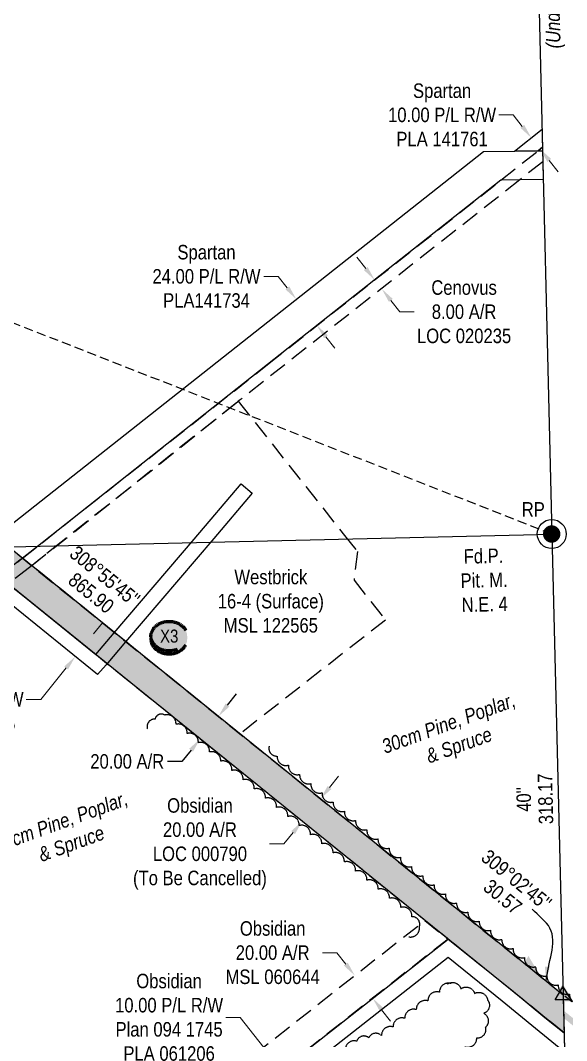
# Model space of a CAD drawing. Extents: x 615758 to 621285, y 5855650 to 5861424.
# Drawn here: x 618482 to 618859, y 5857583 to 5858287 of the extents above; entities that cross this region are included whole.
import ezdxf
from ezdxf.enums import TextEntityAlignment as Align

# ---------------------------------------------------------------- set-up
doc = ezdxf.new("R2010")
doc.units = 0
doc.header["$LTSCALE"] = 5
doc.header["$PDSIZE"] = 0.5
for name, pattern in [('0', [1, 1, 0]), ('BORDER2', [22.225, 6.35, -3.175, 6.35, -3.175, 0, -3.175]), ('foc-ACCESSROAD', [3.75, 2.5, -1.25]), ('foc-TIELINE', [1.875, 1.25, -0.625]), ('foc-TRAV', [1.875, 1.25, -0.625])]:
    doc.linetypes.add(name, pattern=pattern)
doc.layers.get('Defpoints').update_dxf_attribs({"color": 9})
for name, color, linetype in [('35', 37, 'Continuous'), ('AS-ROADS', 254, 'Continuous'), ('C-AR', 13, 'foc-ACCESSROAD'), ('C-RW', 13, 'Continuous'), ('C-WS', 13, 'foc-ACCESSROAD'), ('F-AR', 190, 'foc-ACCESSROAD'), ('F-RW', 190, 'Continuous'), ('F-WS', 190, 'foc-ACCESSROAD'), ('L-BD', 7, 'Continuous'), ('L-MON', 1, 'Continuous'), ('L-SEC', 7, 'Continuous'), ('L-TIE', 7, 'foc-TIELINE'), ('P-PROPOSED', 10, 'Continuous'), ('P-PROPOSED-H', 21, 'Continuous'), ('P-TRAV', 4, 'foc-TRAV'), ('P-TXT', 4, 'Continuous'), ('T-BUSH', 110, '0'), ('T-BUSH-T', 110, 'Continuous')]:
    doc.layers.add(name, color=color, linetype=linetype)
doc.layers.add('AS-COUNTY', color=7, linetype='BORDER2', lineweight=60, true_color=0xcc33ff)
for name, color, linetype, lineweight in [('C-RW-T', 13, 'Continuous', 9), ('F-AR-T', 190, 'Continuous', 9), ('F-RW-T', 190, 'Continuous', 9), ('T-TEXT', 48, 'Continuous', 18)]:
    doc.layers.add(name, color=color, linetype=linetype, lineweight=lineweight)
doc.styles.add('80', font='ARIALN.TTF', dxfattribs={"height": 10})
doc.styles.add('80CG', font='ARIALN.TTF', dxfattribs={"height": 10})
doc.styles.add('80L', font='ARIALN.TTF', dxfattribs={"height": 10})
doc.styles.add('80LS', font='ARIALNI.TTF', dxfattribs={"height": 10})
doc.styles.add('Crossing', font='ARIALN.TTF', dxfattribs={"height": 10})
doc.dimstyles.new('Compass 5 000', dxfattribs={"dimscale": 5, "dimtxt": 9, "dimasz": 2, "dimexe": 0.2, "dimexo": 0.0625, "dimgap": 0.5, "dimtad": 0, "dimtih": 1, "dimtoh": 1, "dimzin": 0, "dimdsep": 46, "dimtxsty": '80CG', "dimcen": 0.1, "dimse1": 1, "dimse2": 1, "dimclrd": 256, "dimclrt": 256, "dimaunit": 1, "dimadec": 4, "dimazin": 0, "dimtfac": 0.06, "dimtofl": 0, "dimtmove": 0, "dimatfit": 1, "dimfxl": 0.2, "dimtolj": 1, "dimtzin": 0, "dimlwd": -1, "dimarcsym": 0})

# ---------------------------------------------------------------- blocks, each defined once
blk = doc.blocks.new('*D437')
at = {"layer": 'C-RW-T', "transparency": 16777216}
for p, q in [((618633.75, 5857599.32), (618623.75, 5857599.32)), ((618656.07, 5857570.94), (618633.75, 5857599.32)), ((618674.61, 5857547.35), (618680.79, 5857539.49))]:
    blk.add_line(p, q, dxfattribs=at)
for points in [[(618657.38, 5857571.97), (618654.76, 5857569.91), (618662.25, 5857563.08)], [(618675.92, 5857548.38), (618673.3, 5857546.32), (618668.43, 5857555.21)]]:
    blk.add_solid(points, dxfattribs=at)
at = {"layer": 'Defpoints', "color": 0, "transparency": 16777216}
for p in [(618674.3, 5857572.55), (618680.48, 5857564.68), (618668.43, 5857555.21)]:
    blk.add_point(p, dxfattribs=at)
at = {"layer": 'C-RW-T', "transparency": 16777216, "insert": (618584.66, 5857599.32), "char_height": 10, "attachment_point": 5, "style": '80CG'}
blk.add_mtext('\\A1;Obsidian\\P10.00 P/L R/W\\PPlan 094 1745 \\PPLA 061206', dxfattribs=at)
blk = doc.blocks.new('*D438')
at = {"layer": 'C-RW-T', "transparency": 16777216}
for p, q in [((618700.35, 5857643.92), (618690.35, 5857643.92)), ((618706.53, 5857636.06), (618700.35, 5857643.92)), ((618731.26, 5857604.62), (618737.44, 5857596.76))]:
    blk.add_line(p, q, dxfattribs=at)
for points in [[(618707.84, 5857637.09), (618705.22, 5857635.03), (618712.72, 5857628.2)], [(618732.57, 5857605.65), (618729.95, 5857603.59), (618725.08, 5857612.48)]]:
    blk.add_solid(points, dxfattribs=at)
at = {"layer": 'Defpoints', "color": 0, "transparency": 16777216}
for p in [(618712.72, 5857628.2), (618680.6, 5857602.95), (618692.96, 5857587.22)]:
    blk.add_point(p, dxfattribs=at)
at = {"layer": 'C-RW-T', "transparency": 16777216, "insert": (618656.08, 5857643.92), "char_height": 10, "attachment_point": 5, "style": '80CG'}
blk.add_mtext('\\A1;Obsidian\\P20.00 A/R\\PMSL 060644', dxfattribs=at)
blk = doc.blocks.new('*D441')
at = {"layer": 'Defpoints', "color": 0, "transparency": 16777216}
for p in [(618524.04, 5857857.78), (618517.77, 5857849.99), (618519.96, 5857848.23)]:
    blk.add_point(p, dxfattribs=at)
at = {"layer": 'F-RW-T', "transparency": 16777216}
for p, q in [((618532.5, 5857863.81), (618538.77, 5857871.6)), ((618513.69, 5857840.44), (618496.16, 5857818.66)), ((618496.16, 5857818.66), (618486.16, 5857818.66))]:
    blk.add_line(p, q, dxfattribs=at)
for points in [[(618531.2, 5857864.86), (618533.8, 5857862.77), (618526.23, 5857856.02)], [(618512.39, 5857841.48), (618514.98, 5857839.39), (618519.96, 5857848.23)]]:
    blk.add_solid(points, dxfattribs=at)
at = {"layer": 'F-RW-T', "transparency": 16777216, "insert": (618447.07, 5857818.66), "char_height": 10, "attachment_point": 5, "style": '80CG', "bg_fill": 3, "box_fill_scale": 1.1, "bg_fill_color": 256, "bg_fill_true_color": 13158600, "bg_fill_transparency": 0}
blk.add_mtext('\\A1;Westbrick\\P10.00 P/L R/W\\PPLA 130095', dxfattribs=at)
blk = doc.blocks.new('*D442')
at = {"layer": 'Defpoints', "color": 0, "transparency": 16777216}
for p in [(618834.43, 5858206.17), (618834.45, 5858206.18), (618840.64, 5858198.33)]:
    blk.add_point(p, dxfattribs=at)
at = {"layer": 'F-RW-T', "transparency": 16777216}
for p, q in [((618822.03, 5858221.86), (618812.03, 5858221.86)), ((618828.24, 5858214.02), (618822.03, 5858221.86)), ((618846.86, 5858190.51), (618853.07, 5858182.67))]:
    blk.add_line(p, q, dxfattribs=at)
for points in [[(618829.54, 5858215.05), (618826.93, 5858212.98), (618834.45, 5858206.18)], [(618848.17, 5858191.54), (618845.56, 5858189.47), (618840.65, 5858198.34)]]:
    blk.add_solid(points, dxfattribs=at)
at = {"layer": 'F-RW-T', "transparency": 16777216, "insert": (618772.94, 5858221.86), "char_height": 10, "attachment_point": 5, "style": '80CG'}
blk.add_mtext('\\A1;Spartan\\P10.00 P/L R/W\\PPLA 141761', dxfattribs=at)
blk = doc.blocks.new('fdia')
at = {"color": 255, "const_width": 1}
blk.add_lwpolyline([(-0.5, 0, 1), (0.5, 0, 1)], format="xyb", close=True, dxfattribs=at)
blk = doc.blocks.new('Fdiaa')
blk.add_blockref('fdia', (0, 0))
blk = doc.blocks.new('fdib')
at = {"color": 1, "const_width": 1.6}
blk.add_lwpolyline([(-0.4, 0, 1), (0.4, 0, 1)], format="xyb", close=True, dxfattribs=at)
at = {"color": 1}
blk.add_circle((0, 0), 0.8, dxfattribs=at)
blk = doc.blocks.new('Fdibb')
blk.add_blockref('fdib', (0, 0))
blk = doc.blocks.new('fdicc')
for name in ['Fdibb', 'Fdiaa']:
    blk.add_blockref(name, (0, 0))
blk = doc.blocks.new('FDI')
blk.add_blockref('fdicc', (0, 0))
blk = doc.blocks.new('STRIA')
blk.add_hatch(color=255).paths.add_polyline_path([(-0.04, 1.52), (-1.47, -0.87), (1.39, -0.87)])
blk = doc.blocks.new('STRIAA')
blk.add_blockref('STRIA', (0, 0))
blk = doc.blocks.new('STRIB')
at = {"color": 1}
blk.add_solid([(-1.12, -0.67), (-0.04, 1.13), (1.04, -0.67)], dxfattribs=at)
blk = doc.blocks.new('STRIBB')
blk.add_blockref('STRIB', (0, 0))
blk = doc.blocks.new('STRICC')
for name in ['STRIAA', 'STRIBB']:
    blk.add_blockref(name, (0, 0))
blk = doc.blocks.new('fdspike')
blk.add_blockref('STRICC', (0, 0))
blk = doc.blocks.new('TRIA')
blk.add_hatch(color=255).paths.add_polyline_path([(-0.04, 1.52), (-1.47, -0.87), (1.39, -0.87)])
blk = doc.blocks.new('TRIAA')
blk.add_blockref('TRIA', (0, 0))
blk = doc.blocks.new('TRIB')
at = {"color": 1}
blk.add_lwpolyline([(-1.12, -0.67), (-0.04, 1.13), (1.04, -0.67)], close=True, dxfattribs=at)
blk = doc.blocks.new('TRIBB')
blk.add_blockref('TRIB', (0, 0))
blk = doc.blocks.new('TRICC')
for name in ['TRIAA', 'TRIBB']:
    blk.add_blockref(name, (0, 0))
blk = doc.blocks.new('plspike')
blk.add_blockref('TRICC', (0, 0))
blk = doc.blocks.new('*D480')
at = {"layer": 'Defpoints', "color": 0, "transparency": 16777216}
for p in [(618617.45, 5857807.92), (618604.9, 5857792.37), (618606.11, 5857791.4)]:
    blk.add_point(p, dxfattribs=at)
at = {"layer": 'P-TXT', "transparency": 16777216}
for p, q in [((618624.94, 5857814.72), (618631.23, 5857822.51)), ((618599.83, 5857783.62), (618593.54, 5857775.84)), ((618593.54, 5857775.84), (618583.54, 5857775.84))]:
    blk.add_line(p, q, dxfattribs=at)
for points in [[(618623.65, 5857815.77), (618626.24, 5857813.68), (618618.66, 5857806.94)], [(618598.53, 5857784.66), (618601.12, 5857782.57), (618606.11, 5857791.4)]]:
    blk.add_solid(points, dxfattribs=at)
at = {"layer": 'P-TXT', "transparency": 16777216, "insert": (618555.81, 5857775.84), "char_height": 10, "attachment_point": 5, "style": '80CG'}
blk.add_mtext('\\A1;20.00 A/R', dxfattribs=at)
blk = doc.blocks.new('xing2')
h = blk.add_hatch(color=50)
h.dxf.hatch_style = 1
edge = h.paths.add_edge_path()
edge.add_ellipse((0, 0), major_axis=(-12.5, 0), ratio=0.816297, start_angle=0, end_angle=360)
h = blk.add_hatch(color=250)
h.dxf.hatch_style = 1
edge = h.paths.add_edge_path()
edge.add_ellipse((0, -2.05), major_axis=(-12.5, 0), ratio=0.816297, start_angle=0, end_angle=180)
edge.add_line((12.5, -2.05), (12.5, 0))
edge.add_ellipse((0, 0), major_axis=(-12.5, 0), ratio=0.816297, start_angle=0, end_angle=180, ccw=False)
edge.add_line((-12.5, 0), (-12.5, -2.05))
at = {"color": 250}
blk.add_ellipse((0, 0), major_axis=(-12.5, 0), ratio=0.816297, dxfattribs=at)
blk.add_ellipse((0, -2.05), major_axis=(-12.5, 0), ratio=0.816297, start_param=0, end_param=3.141593, dxfattribs=at)
at = {"color": 250, "style": 'Crossing'}
blk.add_attdef('CROSSING', text='', height=9, dxfattribs=at).set_placement((0.09, 0.02), align=Align.MIDDLE_CENTER)
at = {"color": 250, "style": 'Crossing', "flags": 1}
for tag, p in [('OWNER', (0.09, -12.49)), ('DESCRIPTION', (0.09, -25.77)), ('LOCATION', (0.09, -39.3)), ('DWG_REF', (0.09, -52.84))]:
    blk.add_attdef(tag, text='', height=9, dxfattribs=at).set_placement(p, align=Align.MIDDLE_CENTER)
blk = doc.blocks.new('*D495')
at = {"layer": 'C-RW-T', "transparency": 16777216}
for p, q in [((618695.31, 5857757.89), (618701.59, 5857765.67)), ((618670.18, 5857726.78), (618663.9, 5857719)), ((618663.9, 5857719), (618653.9, 5857719))]:
    blk.add_line(p, q, dxfattribs=at)
for points in [[(618694.01, 5857758.93), (618696.61, 5857756.84), (618689.03, 5857750.11)], [(618668.88, 5857727.82), (618671.48, 5857725.73), (618676.46, 5857734.56)]]:
    blk.add_solid(points, dxfattribs=at)
at = {"layer": 'Defpoints', "color": 0, "transparency": 16777216}
for p in [(618687.5, 5857751.34), (618674.94, 5857735.79), (618676.46, 5857734.56)]:
    blk.add_point(p, dxfattribs=at)
at = {"layer": 'C-RW-T', "transparency": 16777216, "insert": (618605.93, 5857719), "char_height": 10, "attachment_point": 5, "style": '80CG'}
blk.add_mtext('\\A1;Obsidian\\P20.00 A/R \\PLOC 000790\\P(To Be Cancelled)', dxfattribs=at)
blk = doc.blocks.new('*D499')
at = {"layer": 'Defpoints', "color": 0, "transparency": 16777216}
for p in [(618725.62, 5858107.43), (618730.58, 5858101.14), (618731.4, 5858101.78)]:
    blk.add_point(p, dxfattribs=at)
at = {"layer": 'F-AR-T', "transparency": 16777216}
for p, q in [((618720.25, 5858115.93), (618714.06, 5858123.79)), ((618737.59, 5858093.93), (618743.78, 5858086.07)), ((618743.78, 5858086.07), (618753.78, 5858086.07))]:
    blk.add_line(p, q, dxfattribs=at)
for points in [[(618721.56, 5858116.96), (618718.94, 5858114.9), (618726.44, 5858108.08)], [(618738.9, 5858094.96), (618736.28, 5858092.9), (618731.4, 5858101.78)]]:
    blk.add_solid(points, dxfattribs=at)
at = {"layer": 'F-AR-T', "transparency": 16777216, "insert": (618788.11, 5858086.07), "char_height": 10, "attachment_point": 5, "style": '80CG'}
blk.add_mtext('\\A1;Cenovus\\P8.00 A/R\\PLOC 020235', dxfattribs=at)
blk = doc.blocks.new('*D498')
at = {"layer": 'Defpoints', "color": 0, "transparency": 16777216}
for p in [(618672.37, 5858094.77), (618647.9, 5858075.49), (618662.15, 5858057.41)]:
    blk.add_point(p, dxfattribs=at)
at = {"layer": 'F-RW-T', "transparency": 16777216}
for p, q in [((618660, 5858110.48), (618650, 5858110.48)), ((618666.19, 5858102.63), (618660, 5858110.48)), ((618692.81, 5858068.84), (618699, 5858060.99))]:
    blk.add_line(p, q, dxfattribs=at)
for points in [[(618667.49, 5858103.66), (618664.88, 5858101.6), (618672.37, 5858094.77)], [(618694.12, 5858069.87), (618691.5, 5858067.81), (618686.62, 5858076.7)]]:
    blk.add_solid(points, dxfattribs=at)
at = {"layer": 'F-RW-T', "transparency": 16777216, "insert": (618610.46, 5858110.48), "char_height": 10, "attachment_point": 5, "style": '80CG'}
blk.add_mtext('\\A1;Spartan\\P24.00 P/L R/W\\PPLA141734', dxfattribs=at)
blk = doc.blocks.new('*U500')
at = {"layer": '35', "color": 3}
blk.add_circle((0, 0), 10, dxfattribs=at)
at = {"layer": '35', "color": 3, "style": '80'}
blk.add_attdef('RP_001', (-20.64, 12), '', height=10, dxfattribs=at)

msp = doc.modelspace()

# ---------------------------------------------------------------- hatches: boundary and pattern name
at = {"layer": 'AS-ROADS'}
h = msp.add_hatch(color=256, dxfattribs=at)
h.dxf.hatch_style = 1
h.paths.add_polyline_path([(619507.5, 5856996.987), (619503.981, 5857002.995), (619501.016, 5857017.22), (619497.166, 5857035.752), (619486.098, 5857050.112), (619410.394, 5857123.214), (619325.79, 5857205.288), (619264.23, 5857263.616), (619197.249, 5857321.769), (619119.306, 5857385.197), (619040.662, 5857448.951), (618963.094, 5857512.264), (618884.79, 5857576.096), (618807.191, 5857639.161), (618728.022, 5857702.914), (618649.695, 5857766.492), (618570.834, 5857830.571), (618492.449, 5857894.633), (618413.983, 5857958.168), (618335.58, 5858020.88), (618257.592, 5858083.87), (618178.851, 5858147.601), (618100.477, 5858211.056), (618022.383, 5858274.747), (617944.482, 5858338.236), (617866.155, 5858401.989), (617833.689, 5858428.34), (617808.424, 5858448.514), (617793.671, 5858453.049), (617777.807, 5858449.794), (617751.918, 5858434.974), (617736.494, 5858423.064), (617734.05, 5858426.23), (617749.692, 5858438.308), (617776.375, 5858453.584), (617793.869, 5858457.173), (617810.326, 5858452.114), (617836.197, 5858431.456), (617868.677, 5858405.093), (617947.008, 5858341.338), (618024.911, 5858277.847), (618102.999, 5858214.16), (618181.369, 5858150.709), (618260.106, 5858086.98), (618338.086, 5858023.998), (618416.491, 5857961.284), (618494.973, 5857897.735), (618573.36, 5857833.671), (618652.217, 5857769.596), (618730.536, 5857706.024), (618809.707, 5857642.271), (618887.316, 5857579.198), (618965.622, 5857515.364), (619043.186, 5857452.055), (619121.828, 5857388.301), (619199.823, 5857324.831), (619266.918, 5857266.58), (619328.558, 5857208.176), (619413.176, 5857126.088), (619489.088, 5857052.786), (619500.896, 5857037.466), (619504.932, 5857018.034), (619507.701, 5857004.751), (619517.794, 5856992.182), (619533.161, 5856981.624), (619536.545, 5856968.534), (619529.187, 5856951.455), (619517.868, 5856941.201), (619506.139, 5856941.611), (619501.839, 5856950.896), (619511.063, 5856971.148), (619513.608, 5856982.363)])
at = {"layer": 'P-PROPOSED-H'}
h = msp.add_hatch(color=256, dxfattribs=at)
h.dxf.hatch_style = 1
h.paths.add_polyline_path([(617786.093, 5858469.789), (617802.788, 5858470.17), (618159.336, 5858177.955), (618832.698, 5857634.061), (618856.432, 5857614.81), (618857.084, 5857588.538), (618843.837, 5857599.283), (618820.12, 5857618.521), (618146.718, 5858162.447), (617795.842, 5858450.014), (617786.594, 5858449.802)])

# ---------------------------------------------------------------- linework, layer by layer
at = {"layer": 'C-AR'}
msp.add_lwpolyline([(617786.093, 5858469.789), (617802.788, 5858470.17), (618159.336, 5858177.955), (618832.698, 5857634.061), (618856.432, 5857614.81), (618857.084, 5857588.538), (618843.837, 5857599.283), (618820.12, 5857618.521), (618146.718, 5858162.447), (617795.842, 5858450.014), (617786.594, 5858449.802)], close=True, dxfattribs=at)
at = {"layer": 'C-RW'}
msp.add_lwpolyline([(618777.021, 5857653.333), (618820.744, 5857618.218), (618843.78, 5857599.306), (618857.084, 5857588.538), (618857.411, 5857575.384), (618837.458, 5857591.559), (618814.431, 5857610.463), (618777.056, 5857640.64), (618638.056, 5857531.325), (618608.975, 5857458.792), (618599.688, 5857462.516), (618629.765, 5857537.535), (618631.871, 5857539.191), (618777.021, 5857653.333)], close=True, dxfattribs=at)
at = {"layer": 'C-WS'}
msp.add_lwpolyline([(618693.68, 5857460.582), (618599.355, 5857386.42), (618525.185, 5857480.747), (618761.067, 5857666.219), (618777.021, 5857653.333), (618631.871, 5857539.191), (618638.056, 5857531.325), (618693.68, 5857460.582)], close=True, dxfattribs=at)
at = {"layer": 'F-AR'}
msp.add_lwpolyline([(617954.842, 5857499.498), (618053.294, 5857577.072), (618457.286, 5857895.418), (618465.347, 5857901.769), (618481.987, 5857914.882), (618483.335, 5857915.943), (618497.064, 5857926.787), (618652.566, 5858049.693), (618813.542, 5858176.917), (618839.114, 5858197.128), (618842.193, 5858199.561), (618842.252, 5858197.179), (618842.441, 5858189.572), (618826.534, 5858177.06), (618632.378, 5858024.337), (618631.068, 5858023.295), (618510.237, 5857927.108), (618490.146, 5857911.122), (618488.394, 5857909.741), (618471.746, 5857896.62), (618463.683, 5857890.266), (618053.54, 5857567.052), (617955.088, 5857489.468)], dxfattribs=at)
at = {"layer": 'F-RW'}
msp.add_lwpolyline([(618842.193, 5858199.561), (618839.114, 5858197.128), (618822.795, 5858196.948), (618841.884, 5858212.069), (618842.054, 5858205.182), (618842.193, 5858199.561)], close=True, dxfattribs=at)
for points in [[(617954.137, 5857528.233), (618052.59, 5857605.815), (618438.895, 5857910.224), (618446.952, 5857916.574), (618458.738, 5857925.853), (618463.564, 5857929.663), (618469.078, 5857934.009), (618801.476, 5858196.714), (618822.795, 5858196.948), (618839.114, 5858197.128), (618842.252, 5858197.179), (618842.441, 5858189.572), (618842.745, 5858177.238), (618826.534, 5858177.06), (618813.542, 5858176.917), (618652.566, 5858049.693), (618497.064, 5857926.787), (618483.335, 5857915.943), (618481.987, 5857914.882), (618465.347, 5857901.769), (618457.286, 5857895.418), (618053.295, 5857577.072), (617954.842, 5857499.498)], [(618474.954, 5857897.415), (618534.078, 5857849.677), (618546.842, 5857864.645), (618601.99, 5857929.311), (618634.447, 5857967.381), (618642.053, 5857960.895), (618615.405, 5857929.639), (618554.605, 5857858.416), (618541.153, 5857842.569), (618535.367, 5857835.783), (618466.899, 5857891.066)]]:
    msp.add_lwpolyline(points, dxfattribs=at)
at = {"layer": 'F-WS'}
msp.add_lwpolyline([(618733.881, 5857873.387), (618633.544, 5857794.913), (618606.634, 5857816.666), (618554.715, 5857858.546), (618546.997, 5857864.827), (618489.978, 5857910.99), (618632.378, 5858024.337), (618705.642, 5857931.839), (618714.528, 5857920.61), (618712.267, 5857900.9), (618733.881, 5857873.387)], close=True, dxfattribs=at)
at = {"layer": 'L-SEC'}
for p, q in [((618838.967, 5858335.262), (618848.537, 5857932.768)), ((618447.039, 5857923.34), (618848.537, 5857932.768)), ((618848.537, 5857932.768), (618868.566, 5857126.12))]:
    msp.add_line(p, q, dxfattribs=at)
at = {"layer": 'L-TIE'}
msp.add_line((618848.537, 5857932.768), (617789.146, 5858347.952), dxfattribs=at)
at = {"layer": 'P-PROPOSED'}
msp.add_lwpolyline([(617786.093, 5858469.789), (617802.788, 5858470.17), (618159.336, 5858177.955), (618832.698, 5857634.061), (618856.432, 5857614.81), (618857.084, 5857588.538), (618843.837, 5857599.283), (618820.12, 5857618.521), (618146.718, 5858162.447), (617795.842, 5858450.014), (617786.594, 5858449.802)], close=True, dxfattribs=at)
at = {"layer": 'P-TRAV', "flags": 128}
for points in [[(618876.972, 5857598.149), (618856.425, 5857614.802)], [(618876.972, 5857598.149), (618856.432, 5857614.81)]]:
    msp.add_lwpolyline(points, dxfattribs=at)
at = {"layer": 'T-BUSH', "flags": 128}
for points in [[(618750.1, 5857654.838, 0.5205671), (618757.267, 5857661.812, 0.5205671), (618752.159, 5857668.781, 0.5205671), (618744.462, 5857675.165, 0.5205671), (618736.675, 5857681.438, 0.5205671), (618728.888, 5857687.711, 0.5205671), (618721.1, 5857693.985, 0.5205671), (618713.313, 5857700.258, 0.5205671), (618705.525, 5857706.532, 0.5205671), (618697.738, 5857712.805, 0.5205671), (618689.95, 5857719.078, 0.5205671), (618682.163, 5857725.352, 0.5205671), (618674.375, 5857731.625, 0.5205671), (618666.588, 5857737.899, 0.5205671), (618658.81, 5857744.183, 0.5205671), (618651.099, 5857750.551, 0.5205671), (618643.389, 5857756.919, 0.5205671), (618635.678, 5857763.286, 0.5205671), (618627.967, 5857769.654, 0.5205671), (618620.257, 5857776.022, 0.5205671), (618612.546, 5857782.389, 0.5205671), (618604.836, 5857788.757, 0.5205671), (618597.125, 5857795.125, 0.5205671), (618589.415, 5857801.492, 0.5205671), (618581.704, 5857807.86, 0.5205671), (618574.992, 5857805.09, 0.5205671), (618569.699, 5857798.312, 0.5205671)], [(618653.658, 5857786.329, 0.5205671), (618659.205, 5857779.572, 0.5205671), (618666.991, 5857773.297, 0.5205671), (618674.71, 5857766.939, 0.5205671), (618682.429, 5857760.582, 0.5205671), (618690.148, 5857754.224, 0.5205671), (618697.866, 5857747.866, 0.5205671), (618705.585, 5857741.508, 0.5205671), (618713.304, 5857735.151, 0.5205671), (618721.023, 5857728.793, 0.5205671), (618728.742, 5857722.435, 0.5205671), (618736.46, 5857716.078, 0.5205671), (618744.179, 5857709.72, 0.5205671), (618751.898, 5857703.362, 0.5205671), (618759.638, 5857697.031, 0.5205671), (618767.423, 5857690.754, 0.5205671), (618775.208, 5857684.478, 0.5205671), (618782.993, 5857678.201, 0.5205671), (618790.778, 5857671.924, 0.5205671), (618798.562, 5857665.648, 0.5205671), (618806.347, 5857659.371, 0.5205671), (618814.132, 5857653.094, 0.5205671), (618821.917, 5857646.818, 0.5205671), (618829.702, 5857640.541, 0.5205671), (618837.485, 5857634.263, 0.5205671), (618845.266, 5857627.981, 0.5205671), (618853.047, 5857621.7, 0.5205671), (618860.828, 5857615.418, 0.5205671), (618868.609, 5857609.137, 0.5205671), (618876.39, 5857602.855, 0.5205671), (618884.17, 5857596.573, 0.5205671), (618891.951, 5857590.292, 0.5205671), (618899.732, 5857584.01, 0.5205671), (618907.513, 5857577.729, 0.5205671), (618915.294, 5857571.447, 0.5205671), (618923.075, 5857565.165, 0.5205671), (618930.856, 5857558.884, 0.5205671), (618938.633, 5857552.598, 0.5205671), (618946.406, 5857546.307, 0.5205671), (618954.179, 5857540.016, 0.5205671), (618961.953, 5857533.725, 0.5205671), (618969.726, 5857527.434, 0.5205671), (618977.5, 5857521.143, 0.5205671), (618985.273, 5857514.853, 0.5205671), (618993.046, 5857508.562, 0.5205671), (619000.82, 5857502.271, 0.5205671), (619008.593, 5857495.98, 0.5205671), (619016.366, 5857489.689, 0.5205671), (619024.14, 5857483.399, 0.5205671), (619031.913, 5857477.108, 0.5205671), (619039.687, 5857470.817, 0.5205671), (619047.46, 5857464.526, 0.5205671), (619055.233, 5857458.235, 0.5205671), (619063.007, 5857451.944, 0.5205671), (619070.78, 5857445.654, 0.5205671), (619078.537, 5857439.343, 0.5205671), (619086.273, 5857433.006, 0.5205671), (619094.009, 5857426.67, 0.5205671), (619101.746, 5857420.333, 0.5205671), (619109.482, 5857413.996, 0.5205671), (619117.218, 5857407.66, 0.5205671), (619124.954, 5857401.323, 0.5205671), (619132.69, 5857394.987, 0.5205671), (619140.427, 5857388.65, 0.5205671), (619148.163, 5857382.314, 0.5205671), (619155.899, 5857375.977, 0.5205671), (619163.635, 5857369.641, 0.5205671), (619171.382, 5857363.318, 0.5205671), (619179.142, 5857357.01, 0.5205671), (619186.902, 5857350.703, 0.5205671), (619194.662, 5857344.395, 0.5205671), (619202.422, 5857338.088, 0.5205671), (619210.182, 5857331.781, 0.5205671), (619217.936, 5857325.466, 0.5205671), (619225.667, 5857319.124, 0.5205671), (619233.399, 5857312.781, 0.5205671), (619241.13, 5857306.439, 0.5205671), (619248.861, 5857300.097, 0.5205671), (619255.992, 5857293.115, 0.5205671), (619262.8, 5857285.79, 0.5205671), (619269.729, 5857278.585, 0.5205671), (619276.968, 5857271.686, 0.5205671), (619284.207, 5857264.787, 0.5205671), (619291.446, 5857257.888, 0.5205671), (619298.685, 5857250.989, 0.5205671), (619305.924, 5857244.09, 0.5205671), (619313.163, 5857237.191, 0.5205671), (619320.402, 5857230.292, 0.5205671), (619327.641, 5857223.393, 0.5205671), (619334.88, 5857216.494, 0.5205671), (619342.119, 5857209.595, 0.5205671), (619349.359, 5857202.696, 0.5205671), (619356.598, 5857195.797, 0.5205671), (619363.837, 5857188.898, 0.5205671), (619371.076, 5857181.999, 0.5205671), (619378.511, 5857179.106, 0.5205671), (619387.952, 5857186.924, 0.5205671)], [(618779.183, 5857622.624, 0.5205671), (618771.175, 5857616.634, 0.5205671), (618763.167, 5857610.644, 0.5205671), (618755.16, 5857604.655, 0.5205671), (618747.152, 5857598.665, 0.5205671), (618739.144, 5857592.675, 0.5205671), (618731.137, 5857586.685, 0.5205671), (618722.341, 5857585.302, 0.5205671), (618714.045, 5857582.889, 0.5205671), (618706.199, 5857576.689, 0.5205671), (618698.353, 5857570.489, 0.5205671), (618690.507, 5857564.288, 0.5205671), (618682.662, 5857558.088, 0.5205671), (618674.816, 5857551.888, 0.5205671), (618666.97, 5857545.688, 0.5205671), (618659.124, 5857539.487, 0.5205671), (618651.278, 5857533.287, 0.5205671), (618643.433, 5857527.087, 0.5205671), (618644.062, 5857519.856, 0.5205671), (618650.193, 5857511.957, 0.5205671), (618656.325, 5857504.057, 0.5205671), (618662.456, 5857496.157, 0.5205671), (618668.588, 5857488.258, 0.5205671), (618674.719, 5857480.358, 0.5205671), (618680.851, 5857472.458, 0.5205671), (618686.982, 5857464.559, 0.5205671), (618691.122, 5857459.225, 0.5205671)], [(618776.432, 5857622.182, -0.520567), (618785.913, 5857619.003, -0.5205671), (618795.395, 5857615.825, -0.5205671), (618804.309, 5857611.326, -0.5205671), (618801.676, 5857602.148, -0.5205671), (618802.756, 5857592.396, -0.5205671), (618796.599, 5857584.883, -0.5205671), (618788.68, 5857578.777, -0.5205671), (618780.76, 5857572.671, -0.5205671), (618772.981, 5857566.394, -0.5205671), (618765.449, 5857559.816, -0.5205671), (618758.026, 5857553.137, -0.5205671), (618762.601, 5857545.072, -0.5205671), (618769.313, 5857537.693, -0.5205671), (618773.048, 5857528.416, -0.5205671), (618777.488, 5857519.526, -0.5205671), (618783.409, 5857511.472, -0.5205671), (618792.161, 5857506.648, -0.5205671), (618800.993, 5857505.806, -0.5205671), (618808.78, 5857512.081, -0.5205671), (618816.566, 5857518.356, -0.5205671), (618824.352, 5857524.631, -0.5205671), (618832.138, 5857530.906, -0.5205671), (618839.925, 5857537.181, -0.5205671), (618847.711, 5857543.456, -0.5205671), (618855.497, 5857549.731, -0.5205671), (618863.367, 5857555.812, -0.5205671), (618873.272, 5857557.188, -0.5205671), (618881.39, 5857552.168, -0.5205671), (618889.147, 5857545.858, -0.5205671), (618896.905, 5857539.547, -0.5205671), (618904.662, 5857533.237, -0.5205671), (618912.419, 5857526.926, -0.5205671), (618920.177, 5857520.616, -0.5205671), (618927.934, 5857514.305, -0.5205671), (618935.698, 5857508.003, -0.5205671), (618943.465, 5857501.704, -0.5205671), (618951.232, 5857495.405, -0.5205671), (618958.998, 5857489.105, -0.5205671), (618966.765, 5857482.806, -0.5205671), (618974.532, 5857476.507, -0.5205671), (618982.298, 5857470.208, -0.5205671), (618990.065, 5857463.909, -0.5205671), (618997.832, 5857457.61, -0.5205671), (619005.598, 5857451.311, -0.5205671), (619013.365, 5857445.012, -0.5205671), (619021.132, 5857438.712, -0.5205671), (619028.898, 5857432.413, -0.5205671), (619036.665, 5857426.114, -0.5205671), (619044.432, 5857419.815, -0.5205671), (619052.198, 5857413.516, -0.5205671), (619059.965, 5857407.217, -0.5205671), (619067.732, 5857400.918, -0.5205671), (619075.498, 5857394.619, -0.5205671), (619083.265, 5857388.319, -0.5205671), (619091.032, 5857382.02, -0.5205671), (619098.798, 5857375.721, -0.5205671), (619106.565, 5857369.422, -0.5205671), (619114.332, 5857363.123, -0.5205671), (619122.098, 5857356.824, -0.5205671), (619129.865, 5857350.525, -0.5205671), (619137.632, 5857344.226, -0.5205671), (619145.398, 5857337.926, -0.5205671), (619153.165, 5857331.627, -0.5205671), (619160.932, 5857325.328, -0.5205671), (619168.698, 5857319.029, -0.5205671), (619176.465, 5857312.73, -0.5205671), (619184.232, 5857306.431, -0.5205671), (619191.801, 5857299.905, -0.5205671), (619199.118, 5857293.089, -0.5205671), (619206.435, 5857286.273, -0.5205671), (619213.752, 5857279.456, -0.5205671), (619221.069, 5857272.64, -0.5205671), (619228.387, 5857265.824, -0.5205671), (619235.704, 5857259.008, -0.5205671), (619243.021, 5857252.192, -0.5205671), (619250.338, 5857245.376, -0.5205671), (619257.655, 5857238.559, -0.5205671), (619264.972, 5857231.743, -0.5205671), (619272.289, 5857224.927, -0.5205671), (619279.606, 5857218.111, -0.5205671), (619286.923, 5857211.295, -0.5205671), (619294.24, 5857204.478, -0.5205671), (619301.557, 5857197.662, -0.5205671), (619308.874, 5857190.846, -0.5205671), (619316.191, 5857184.03, -0.5205671), (619323.509, 5857177.214, -0.5205671), (619330.826, 5857170.398, -0.5205671), (619338.143, 5857163.581, -0.5205671), (619345.46, 5857156.765, -0.5205671), (619352.777, 5857149.949, -0.5205671), (619360.094, 5857143.133, -0.5205671), (619354.844, 5857136.509, -0.5205671), (619360.359, 5857128.859, -0.5205671), (619367.67, 5857122.036, -0.5205671), (619374.982, 5857115.214, -0.5205671), (619382.293, 5857108.391, -0.5205671), (619389.604, 5857101.569, -0.5205671), (619396.915, 5857094.746, -0.5205671), (619404.226, 5857087.924, -0.5205671), (619411.538, 5857081.101, -0.5205671), (619418.849, 5857074.279, -0.5205671), (619426.16, 5857067.456, -0.5205671), (619433.471, 5857060.634, -0.5205671), (619440.782, 5857053.811, -0.5205671), (619447.863, 5857046.924, -0.5205671), (619445.17, 5857037.293, -0.5205671), (619448.725, 5857028.836, -0.5205671), (619455.311, 5857021.312, -0.5205671), (619460.59, 5857012.839, -0.5205671), (619465.696, 5857004.241, -0.5205671), (619463.755, 5856996.196, -0.5205671), (619457.457, 5856988.428, -0.3488821), (619454.551, 5856981.412, -0.3488821)]]:
    msp.add_lwpolyline(points, format="xyb", dxfattribs=at)

# ---------------------------------------------------------------- block references
at = {"layer": '35', "color": 2}
msp.add_blockref('*U500', (618848.537, 5857932.768), dxfattribs=at).add_auto_attribs({'RP_001': 'RP'})
at = {"layer": 'AS-COUNTY'}
msp.add_blockref('xing2', (618584.642, 5857862.31), dxfattribs=at).add_auto_attribs({'CROSSING': 'X3'})
at = {"layer": 'L-MON'}
for name, p, xscale, yscale, zscale in [('FDI', (618848.537, 5857932.768), 5.000000000000011, 5.000000000000011, 5.000000000000011), ('fdspike', (618832.698, 5857634.061), 5.000000000000011, 5.000000000000011, 5.000000000000011), ('plspike', (618856.425, 5857614.802), 4.998172200000004, 4.998172200000004, 4.998172200000004)]:
    msp.add_blockref(name, p, dxfattribs=dict(at, xscale=xscale, yscale=yscale, zscale=zscale))

# ---------------------------------------------------------------- texts
at = {"layer": 'F-RW-T', "insert": (618654.823, 5857886.368), "char_height": 10, "attachment_point": 5, "style": '80CG'}
msp.add_mtext('\\A1;Westbrick\\P16-4 (Surface)\\PMSL 122565', dxfattribs=at)
at = {"layer": 'L-BD', "style": '80L'}
for s, height, rotation, p in [("308°55'45''", 9.99634, 321.0712, (618540.404, 5857903.803)), ('865.90', 9.9963, 321.0712, (618530.982, 5857892.138)), ('318.17', 9.9963, 91.4224, (618844.237, 5857750.059)), ("40''", 9.9963, 91.4224, (618829.247, 5857749.687)), ("309°02'45''", 9.99634, 320.9341, (618824.256, 5857694.162)), ('30.57', 9.9963, 320.9341, (618814.806, 5857682.52))]:
    msp.add_text(s, height=height, rotation=rotation, dxfattribs=at).set_placement(p, align=Align.MIDDLE)
at = {"layer": 'L-MON', "insert": (618801.382, 5857922.589), "char_height": 9.9963, "width": 84.88254, "attachment_point": 2, "rotation": 1.413, "style": '80L'}
msp.add_mtext('Fd.P.\\PPit. M.\\PN.E. 4', dxfattribs=at)
at = {"layer": 'T-BUSH-T', "char_height": 9.99634, "width": 95.69938, "attachment_point": 2, "rotation": 20, "style": '80LS'}
for insert in [(618775.645, 5857806.969), (618508.343, 5857739.034)]:
    msp.add_mtext('30cm Pine, Poplar,\\P & Spruce', dxfattribs=dict(at, insert=insert))
at = {"layer": 'T-TEXT', "style": '80LS'}
msp.add_text('(Undeveloped)', height=9.99634, rotation=91.390182, dxfattribs=at).set_placement((618848.798, 5858305.304), align=Align.MIDDLE_CENTER)

# ---------------------------------------------------------------- dimensions: what is measured, and where the dimension line sits
at = {"layer": 'C-RW-T', "color": 2}
dim = msp.add_aligned_dim(p1=(618687.501, 5857751.341), p2=(618674.938, 5857735.788), distance=1.962, text='Obsidian\\P20.00 A/R \\PLOC 000790\\P(To Be Cancelled)', dimstyle='Compass 5 000', dxfattribs=at)
dim.commit()
dim.dimension.update_dxf_attribs({"geometry": '*D495', "text_midpoint": (618605.93, 5857718.997)})
at = {"layer": 'C-RW-T'}
dim = msp.add_aligned_dim(p1=(618692.958, 5857587.223), p2=(618680.595, 5857602.945), distance=-40.86, text='Obsidian\\P20.00 A/R\\PMSL 060644', dimstyle='Compass 5 000', dxfattribs=at)
dim.commit()
dim.dimension.update_dxf_attribs({"geometry": '*D438', "text_midpoint": (618656.08, 5857643.923)})
dim = msp.add_linear_dim(base=(618668.432, 5857555.211), p1=(618674.296, 5857572.55), p2=(618680.481, 5857564.685), angle=308.177596, text='Obsidian\\P10.00 P/L R/W\\PPlan 094 1745 \\PPLA 061206', dimstyle='Compass 5 000', dxfattribs=at)
dim.commit()
dim.dimension.update_dxf_attribs({"geometry": '*D437', "text_midpoint": (618584.663, 5857599.319), "dimtype": 161})
at = {"layer": 'F-AR-T'}
dim = msp.add_aligned_dim(p1=(618725.622, 5858107.433), p2=(618730.583, 5858101.139), distance=1.041, text='Cenovus\\P8.00 A/R\\PLOC 020235', dimstyle='Compass 5 000', dxfattribs=at)
dim.commit()
dim.dimension.update_dxf_attribs({"geometry": '*D499', "text_midpoint": (618788.115, 5858086.075)})
at = {"layer": 'F-RW-T'}
for p1, p2, distance, text, picture, middle in [((618840.639, 5858198.333), (618834.433, 5858206.168), -0.019, 'Spartan\\P10.00 P/L R/W\\PPLA 141761', '*D442', (618772.943, 5858221.856)), ((618662.147, 5858057.415), (618647.904, 5858075.49), -31.155, 'Spartan\\P24.00 P/L R/W\\PPLA141734', '*D498', (618610.456, 5858110.481))]:
    dim = msp.add_aligned_dim(p1=p1, p2=p2, distance=distance, text=text, dimstyle='Compass 5 000', dxfattribs=at)
    dim.commit()
    dim.dimension.update_dxf_attribs({"geometry": picture, "text_midpoint": middle})

# ---------------------------------------------------------------- leaders
at = {"layer": 'L-BD', "path_type": 1}
msp.add_leader([(618844.755, 5857624.32), (618847.317, 5857660.792), (618835.166, 5857673.854)], dimstyle='Compass 5 000', override={"dimgap": 0.5, "dimtad": 0}, dxfattribs=at)

# ---------------------------------------------------------------- next in the draw order: dimensions: what is measured, and where the dimension line sits
at = {"layer": 'F-RW-T'}
dim = msp.add_linear_dim(base=(618519.956, 5857848.227), p1=(618524.045, 5857857.779), p2=(618517.771, 5857849.985), angle=231.168397, text='Westbrick\\P10.00 P/L R/W\\PPLA 130095', dimstyle='Compass 5 000', override={"dimtfill": 1}, dxfattribs=at)
dim.commit()
dim.dimension.update_dxf_attribs({"geometry": '*D441', "text_midpoint": (618447.071, 5857818.66), "dimtype": 161})

# ---------------------------------------------------------------- next in the draw order: dimensions: what is measured, and where the dimension line sits
at = {"layer": 'P-TXT'}
dim = msp.add_aligned_dim(p1=(618617.451, 5857807.921), p2=(618604.897, 5857792.373), distance=1.556, text='20.00 A/R', dimstyle='Compass 5 000', dxfattribs=at)
dim.commit()
dim.dimension.update_dxf_attribs({"geometry": '*D480', "text_midpoint": (618555.808, 5857775.835)})

doc.saveas('drawing.dxf')
